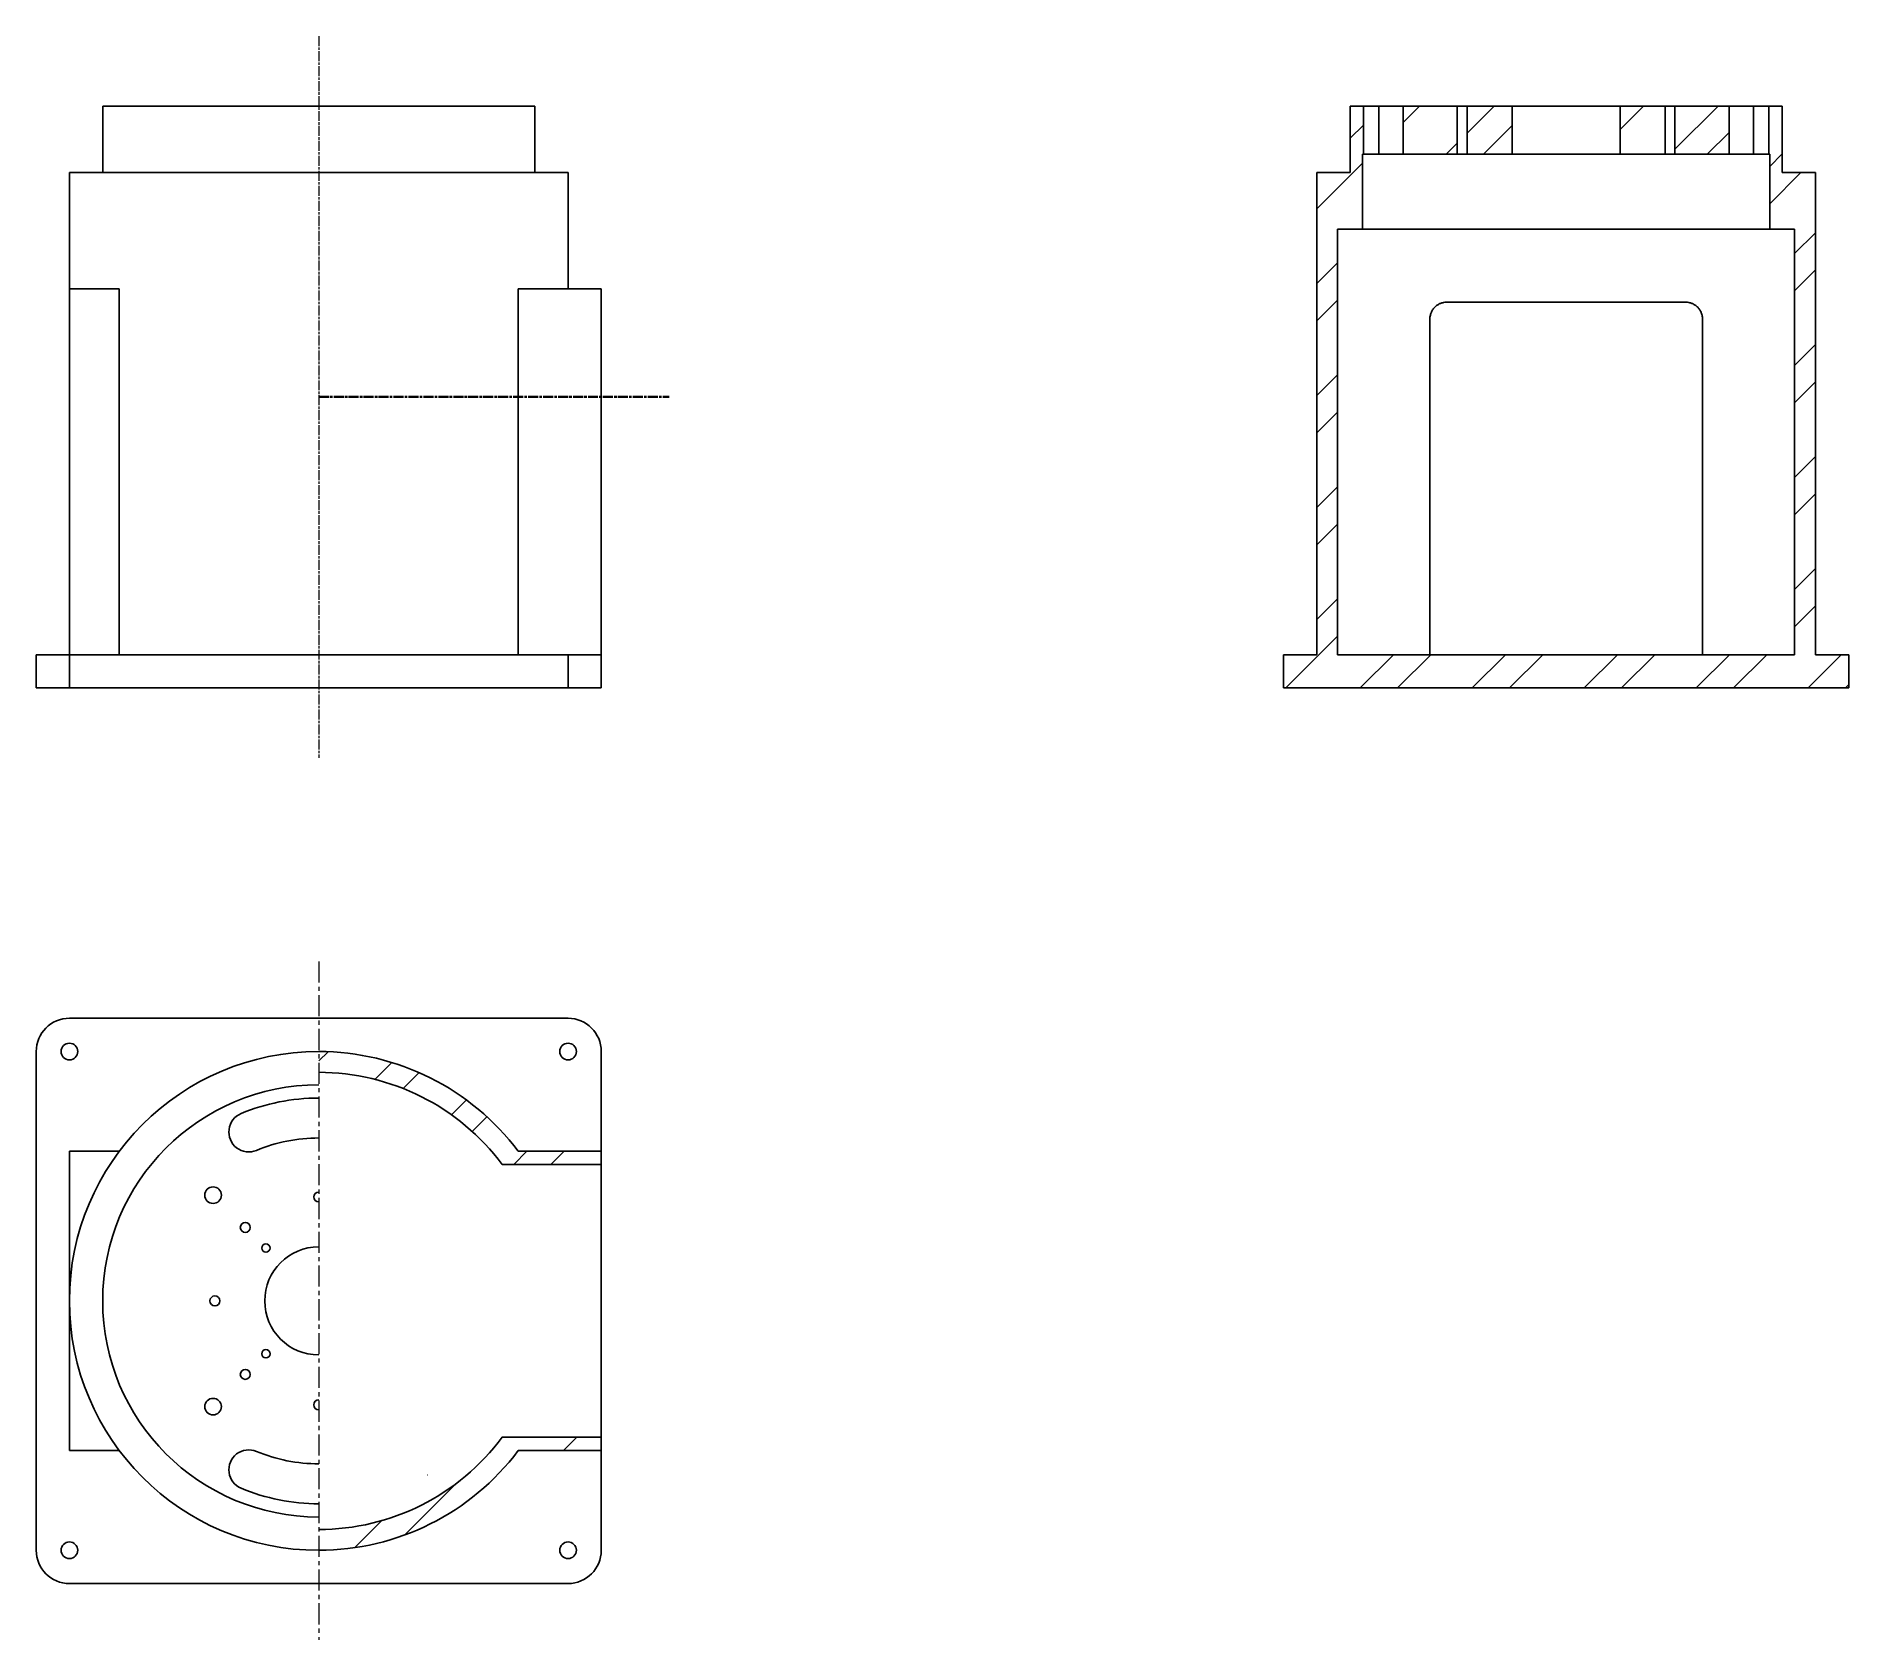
# Model space of a CAD drawing. Header units: millimetres. Extents: x 94 to 1184, y 59 to 1023.
import ezdxf

# ---------------------------------------------------------------- set-up
doc = ezdxf.new("R2010")
doc.units = ezdxf.units.MM
doc.linetypes.add('AM_ISO08W050x2', pattern=[9, 6, -0.75, 1.5, -0.75])
doc.linetypes.add('CENTERX2', pattern=[20.32, 12.7, -2.54, 2.54, -2.54])
doc.layers.add('Netmanh', color=5, linetype='Continuous', lineweight=13)
pattern_1 = [(45, (-417.575, -272.534), (-33.676, 33.676), []), (45, (-395.124, -272.534), (-33.676, 33.676), [])]
pattern_2 = [(45, (-236.157, -272.534), (-33.676, 33.676), []), (45, (-213.706, -272.534), (-33.676, 33.676), [])]

msp = doc.modelspace()

# ---------------------------------------------------------------- hatches: boundary and pattern name
at = {"linetype": 'Continuous', "lineweight": 18}
h = msp.add_hatch(dxfattribs=at)
h.set_pattern_fill('ANSI32', scale=5, style=0)
h.set_pattern_definition(pattern_2)
edge = h.paths.add_edge_path(flags=0)
edge.add_arc((263.5, 262.4), 150, 36.8699, 90)
edge.add_line((263.5, 412.4), (263.5, 399.9))
edge.add_arc((263.5, 262.4), 137.5, 36.6099, 90, ccw=False)
edge.add_line((373.9, 344.4), (433.5, 344.4))
edge.add_line((433.5, 344.4), (433.5, 352.4))
edge.add_line((433.5, 352.4), (383.5, 352.4))
h = msp.add_hatch(dxfattribs=at)
h.set_pattern_fill('ANSI32', scale=5, style=0)
h.set_pattern_definition(pattern_2)
edge = h.paths.add_edge_path(flags=0)
edge.add_line((433.5, 180.4), (373.9, 180.4))
edge.add_arc((263.5, 262.4), 137.5, 270, 323.3901, ccw=False)
edge.add_line((263.5, 124.9), (263.5, 112.4))
edge.add_arc((263.5, 262.4), 150, 270, 323.1301)
edge.add_line((383.5, 172.4), (433.5, 172.4))
edge.add_line((433.5, 172.4), (433.5, 180.4))
at = {"layer": 'Netmanh', "linetype": 'Continuous', "lineweight": 18}
h = msp.add_hatch(dxfattribs=at)
h.set_pattern_fill('ANSI32', color=256, scale=5, style=0)
h.set_pattern_definition(pattern_1)
h.paths.add_polyline_path([(1144, 941.1), (1144, 981.1), (1136, 981.1), (1136, 952.1), (1136.5, 952.1), (1136.5, 907.1), (1151.5, 907.1), (1151.5, 651.1), (876.5, 651.1), (876.5, 907.1), (891.5, 907.1), (891.5, 952.1), (892, 952.1), (892, 981.1), (884, 981.1), (884, 941.1), (864, 941.1), (864, 651.1), (844, 651.1), (844, 631.1), (1184, 631.1), (1184, 651.1), (1164, 651.1), (1164, 941.1)], flags=0)
h = msp.add_hatch(dxfattribs=at)
h.set_pattern_fill('ANSI32', color=256, scale=5, style=0)
h.set_pattern_definition(pattern_1)
h.paths.add_polyline_path([(916, 981.1), (916, 952.1), (948.5, 952.1), (948.5, 981.1)], flags=0)
h = msp.add_hatch(dxfattribs=at)
h.set_pattern_fill('ANSI32', color=256, scale=5, style=0)
h.set_pattern_definition(pattern_1)
h.paths.add_polyline_path([(981.5, 952.1), (981.5, 981.1), (954.5, 981.1), (954.5, 952.1)], flags=0)
h = msp.add_hatch(dxfattribs=at)
h.set_pattern_fill('ANSI32', color=256, scale=5, style=0)
h.set_pattern_definition(pattern_1)
h.paths.add_polyline_path([(1046.5, 981.1), (1046.5, 952.1), (1073.5, 952.1), (1073.5, 981.1)], flags=0)
h = msp.add_hatch(dxfattribs=at)
h.set_pattern_fill('ANSI32', color=256, scale=5, style=0)
h.set_pattern_definition(pattern_1)
h.paths.add_polyline_path([(1079.5, 952.1), (1112, 952.1), (1112, 981.1), (1079.5, 981.1)], flags=0)

# ---------------------------------------------------------------- linework, layer by layer
at = {"color": 7, "linetype": 'Continuous', "lineweight": 25}
for p, q in [((133.5, 981.1), (133.5, 941.1)), ((133.5, 981.1), (263.5, 981.1)), ((263.5, 981.1), (393.5, 981.1)), ((393.5, 941.1), (393.5, 981.1)), ((884, 941.1), (884, 981.1)), ((892, 981.1), (884, 981.1)), ((892, 952.1), (892, 981.1)), ((892, 981.1), (901.3, 981.1)), ((901.3, 952.1), (901.3, 981.1)), ((901.3, 981.1), (916, 981.1)), ((916, 952.1), (916, 981.1)), ((948.5, 981.1), (916, 981.1)), ((948.5, 981.1), (948.5, 952.1)), ((954.5, 981.1), (948.5, 981.1)), ((954.5, 952.1), (954.5, 981.1)), ((981.5, 981.1), (954.5, 981.1)), ((981.5, 981.1), (981.5, 952.1)), ((1046.5, 981.1), (981.5, 981.1)), ((1046.5, 952.1), (1046.5, 981.1)), ((1073.5, 981.1), (1046.5, 981.1)), ((1073.5, 981.1), (1073.5, 952.1)), ((1079.5, 981.1), (1073.5, 981.1)), ((1079.5, 952.1), (1079.5, 981.1)), ((1112, 981.1), (1079.5, 981.1)), ((1112, 952.1), (1112, 981.1)), ((1126.8, 981.1), (1112, 981.1)), ((1126.8, 952.1), (1126.8, 981.1)), ((1136, 981.1), (1126.8, 981.1)), ((1136, 952.1), (1136, 981.1)), ((1144, 981.1), (1136, 981.1)), ((1144, 981.1), (1144, 941.1)), ((891.5, 952.1), (892, 952.1)), ((891.5, 952.1), (891.5, 907.1)), ((901.3, 952.1), (892, 952.1)), ((916, 952.1), (901.3, 952.1)), ((916, 952.1), (948.5, 952.1)), ((954.5, 952.1), (948.5, 952.1)), ((954.5, 952.1), (981.5, 952.1)), ((1046.5, 952.1), (981.5, 952.1)), ((1046.5, 952.1), (1073.5, 952.1)), ((1079.5, 952.1), (1073.5, 952.1)), ((1079.5, 952.1), (1112, 952.1)), ((1126.8, 952.1), (1112, 952.1)), ((1136, 952.1), (1126.8, 952.1)), ((1136, 952.1), (1136.5, 952.1)), ((1136.5, 907.1), (1136.5, 952.1)), ((113.5, 941.1), (113.5, 871.1)), ((113.5, 941.1), (263.5, 941.1)), ((263.5, 941.1), (413.5, 941.1)), ((413.5, 871.1), (413.5, 941.1)), ((864, 651.1), (864, 941.1)), ((884, 941.1), (864, 941.1)), ((1164, 941.1), (1144, 941.1)), ((1164, 941.1), (1164, 651.1)), ((891.5, 907.1), (876.5, 907.1)), ((876.5, 651.1), (876.5, 907.1)), ((891.5, 907.1), (1136.5, 907.1)), ((1151.5, 907.1), (1136.5, 907.1)), ((1151.5, 907.1), (1151.5, 651.1)), ((113.5, 871.1), (113.5, 651.1)), ((113.5, 871.1), (143.5, 871.1)), ((143.5, 871.1), (143.5, 651.1)), ((383.5, 871.1), (383.5, 651.1)), ((383.5, 871.1), (433.5, 871.1)), ((433.5, 871.1), (433.5, 651.1)), ((1086, 863.1), (942, 863.1)), ((932, 853.1), (932, 651.1)), ((1096, 853.1), (1096, 651.1)), ((93.5, 651.1), (93.5, 631.1)), ((93.5, 651.1), (113.5, 651.1)), ((113.5, 651.1), (113.5, 631.1)), ((113.5, 651.1), (413.5, 651.1)), ((413.5, 651.1), (413.5, 631.1)), ((413.5, 651.1), (433.5, 651.1)), ((433.5, 651.1), (433.5, 631.1)), ((844, 631.1), (844, 651.1)), ((844, 651.1), (864, 651.1)), ((876.5, 651.1), (1151.5, 651.1)), ((1164, 651.1), (1184, 651.1)), ((1184, 651.1), (1184, 631.1)), ((93.5, 631.1), (113.5, 631.1)), ((113.5, 631.1), (413.5, 631.1)), ((413.5, 631.1), (433.5, 631.1)), ((844, 631.1), (1184, 631.1)), ((413.5, 432.4), (113.5, 432.4)), ((93.5, 412.4), (93.5, 112.4)), ((433.5, 352.4), (433.5, 412.4)), ((113.5, 352.4), (113.5, 262.4)), ((113.5, 352.4), (143.5, 352.4)), ((433.5, 352.4), (383.5, 352.4)), ((433.5, 352.4), (433.5, 344.4)), ((433.5, 344.4), (373.9, 344.4)), ((433.5, 180.4), (433.5, 344.4)), ((113.5, 262.4), (113.5, 172.4)), ((433.5, 180.4), (373.9, 180.4)), ((433.5, 180.4), (433.5, 172.4)), ((113.5, 172.4), (143.5, 172.4)), ((433.5, 172.4), (383.5, 172.4)), ((433.5, 112.4), (433.5, 172.4)), ((113.5, 92.4), (413.5, 92.4))]:
    msp.add_line(p, q, dxfattribs=at)
at = {"color": 7, "linetype": 'CENTERX2', "lineweight": 18}
msp.add_line((263.5, 466.6), (263.5, 58.6), dxfattribs=at)
at = {"color": 7, "linetype": 'Continuous', "lineweight": 25}
for centre, radius in [((113.5, 412.4), 5), ((413.5, 412.4), 5), ((199.9, 326), 5), ((219.3, 306.6), 3), ((231.7, 294.2), 2.5), ((201, 262.4), 3), ((231.7, 230.6), 2.5), ((219.3, 218.2), 3), ((199.9, 198.8), 5), ((113.5, 112.4), 5), ((413.5, 112.4), 5)]:
    msp.add_circle(centre, radius, dxfattribs=at)
for centre, radius, start, end in [((113.5, 412.4), 20, 90, 180), ((413.5, 412.4), 20, 0, 90), ((263.5, 262.4), 150, 90, 270), ((263.5, 262.4), 150, 36.8699, 90), ((263.5, 262.4), 137.5, 36.6099, 90), ((263.5, 262.4), 130, 90, 270), ((263.5, 262.4), 122, 90, 112.5), ((221.4, 364), 12, 112.5, 292.5), ((263.5, 262.4), 98, 90, 112.5), ((263.5, 324.9), 3, 90, 270), ((263.5, 262.4), 32.5, 90, 270), ((263.5, 199.9), 3, 90, 270), ((263.5, 262.4), 137.5, 270, 323.3901), ((221.4, 160.8), 12, 67.5, 247.5), ((263.5, 262.4), 98, 247.5, 270), ((263.5, 262.4), 150, 270, 323.1301), ((263.5, 262.4), 122, 247.5, 270), ((113.5, 112.4), 20, 180, 270), ((413.5, 112.4), 20, 270, 0)]:
    msp.add_arc(centre, radius, start, end, dxfattribs=at)
for points in [[(932, 853.1), (932, 853.8), (932.1, 854.5), (932.4, 855.6), (932.4, 855.9), (932.7, 856.6), (932.8, 856.9), (933.1, 857.5), (933.2, 857.8), (933.6, 858.4), (933.8, 858.7), (934.4, 859.5), (934.8, 860), (935.5, 860.6), (935.8, 860.9), (936.3, 861.2), (936.5, 861.4), (937.1, 861.7), (937.3, 861.9), (937.9, 862.2), (938.2, 862.3), (939, 862.6), (939.6, 862.8), (940.8, 863), (941.4, 863.1), (942, 863.1)], [(1096, 853.1), (1096, 853.8), (1096, 854.5), (1095.7, 855.6), (1095.6, 855.9), (1095.4, 856.6), (1095.3, 856.9), (1095, 857.5), (1094.8, 857.8), (1094.5, 858.4), (1094.3, 858.7), (1093.7, 859.5), (1093.3, 860), (1092.6, 860.6), (1092.3, 860.9), (1091.8, 861.2), (1091.6, 861.4), (1091, 861.7), (1090.8, 861.9), (1090.2, 862.2), (1089.9, 862.3), (1089.1, 862.6), (1088.5, 862.8), (1087.3, 863), (1086.7, 863.1), (1086, 863.1)]]:
    msp.add_open_spline(points, degree=3, knots=[0, 0, 0, 0, 0.125, 0.125, 0.1875, 0.1875, 0.25, 0.25, 0.3125, 0.3125, 0.375, 0.375, 0.5, 0.5, 0.5625, 0.5625, 0.625, 0.625, 0.6875, 0.6875, 0.75, 0.75, 0.875, 0.875, 1, 1, 1, 1], dxfattribs=at)
at = {"layer": 'Netmanh', "linetype": 'AM_ISO08W050x2', "lineweight": 18}
msp.add_line((263.5, 1023.1), (263.5, 589.1), dxfattribs=at)
at = {"layer": 'Netmanh', "linetype": 'AM_ISO08W050x2', "lineweight": 35}
msp.add_line((263.5, 806.1), (474.3, 806.1), dxfattribs=at)

doc.saveas('drawing.dxf')
